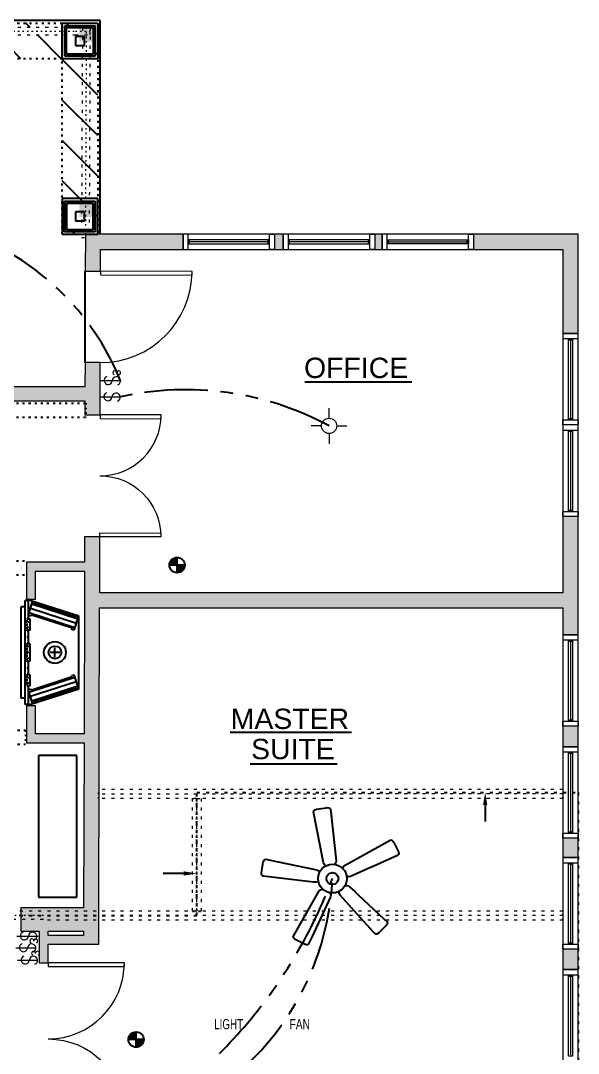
# Model space of a CAD drawing. Header units: inches. Extents: x -28708 to -16583, y 64755 to 66587.
# Drawn here: x -19537.3 to -19317.9, y 66058.1 to 66464.2 of the extents above; entities that cross this region are included whole.
import ezdxf

# ---------------------------------------------------------------- set-up
doc = ezdxf.new("R2010")
doc.units = ezdxf.units.IN
doc.header["$LTSCALE"] = 20
doc.header["$MEASUREMENT"] = 0
for name, pattern in [('Dashed Medium', [8, 2, -4, 2]), ('Dashed Small', [4, 1, -2, 1]), ('HIDDEN', [0.375, 0.25, -0.125]), ('PHANTOM', [2.5, 1.25, -0.25, 0.25, -0.25, 0.25, -0.25]), ('Solid', [0])]:
    doc.linetypes.add(name, pattern=pattern)
for name, color, linetype in [('BEAM', 1, 'HIDDEN'), ('CABINETS', 1, 'Continuous'), ('COLUMNS', 4, 'Continuous'), ('DOOR', 3, 'Continuous'), ('ELECTRICAL FIXTURES', 1, 'Continuous'), ('ELEVATION LINES', 8, 'HIDDEN'), ('FIRE PLACE & FURNACE', 40, 'Continuous'), ('HATCH', 9, 'Continuous'), ('SLAB', 5, 'Continuous'), ('TEXT', 3, 'Continuous'), ('WALL', 5, 'Continuous'), ('WINDOW', 2, 'Continuous')]:
    doc.layers.add(name, color=color, linetype=linetype)
for name, color, linetype, lineweight in [('Electrical', 1, 'Continuous', 25), ('FIXTURES_ INTERIOR', 1, 'Continuous', 5), ('SPELECTRIC', 7, 'Continuous', 0), ('SPSHAPE_OUTLINE', 7, 'Continuous', 0), ('SPSOLID', 7, 'Continuous', 0), ('SPWALL_OUTLINE', 7, 'Continuous', 0)]:
    doc.layers.add(name, color=color, linetype=linetype, lineweight=lineweight)
doc.styles.add('Arial', font='arial.ttf')
doc.styles.add('Prov Draftsman NDP', font='')
doc.styles.get('Prov Draftsman NDP').set_extended_font_data('Prov Draftsman NDP')

# ---------------------------------------------------------------- blocks, each defined once
blk = doc.blocks.new('A$C20AB7A1B')
at = {"layer": 'FIXTURES_ INTERIOR', "linetype": 'Solid'}
for p, q in [((7, 10), (7, 14)), ((4, 7), (0, 7)), ((10, 7), (14, 7)), ((7, 4), (7, 0))]:
    blk.add_line(p, q, dxfattribs=at)
blk.add_circle((7, 7), 3, dxfattribs=at)
blk = doc.blocks.new('A$C11805559')
at = {"layer": 'FIXTURES_ INTERIOR', "linetype": 'Solid'}
for p, q in [((0, 1.63), (8, 1.63)), ((8, 1.63), (8.5, 1.63))]:
    blk.add_line(p, q, dxfattribs=at)
for centre, radius, start, end in [((3.02, 1.72), 1.61, 108.6673, 356.5257), ((6.25, 1.55), 1.63, 287.9114, 177.2774)]:
    blk.add_arc(centre, radius, start, end, dxfattribs=at)
blk = doc.blocks.new('A$C65335CA6')
at = {"layer": 'FIXTURES_ INTERIOR', "linetype": 'Solid'}
for p, q in [((7.06, 4.22), (7.06, 4.6)), ((0, 1.63), (8, 1.63))]:
    blk.add_line(p, q, dxfattribs=at)
for centre, radius, start, end in [((6.3, 4.35), 0.792, 18.2098, 251.7902), ((7.81, 4.35), 0.792, 288.2098, 161.7902), ((3.02, 1.72), 1.61, 108.6673, 356.5257), ((6.25, 1.55), 1.63, 287.9114, 177.2774)]:
    blk.add_arc(centre, radius, start, end, dxfattribs=at)
blk = doc.blocks.new('A$C7F914379')
at = {"layer": 'FIXTURES_ INTERIOR', "linetype": 'Solid'}
for p, q in [((1.63, 8), (1.63, 0)), ((4.63, 1.63), (5, 1.63))]:
    blk.add_line(p, q, dxfattribs=at)
for centre, radius, start, end in [((1.72, 4.98), 1.61, 18.6673, 266.5257), ((1.55, 1.75), 1.63, 197.9114, 87.2774), ((4.75, 2.38), 0.792, 288.2098, 161.7902), ((4.75, 0.87), 0.792, 198.2098, 71.7902)]:
    blk.add_arc(centre, radius, start, end, dxfattribs=at)
blk = doc.blocks.new('A$C0F2D1F17')
at = {"layer": 'FIXTURES_ INTERIOR', "color": 1, "linetype": 'Solid'}
blk.add_line((1.63, 8), (1.63, 0), dxfattribs=at)
for centre, radius, start, end in [((1.72, 4.98), 1.61, 18.6673, 266.5257), ((1.55, 1.75), 1.63, 197.9114, 87.2774)]:
    blk.add_arc(centre, radius, start, end, dxfattribs=at)
blk = doc.blocks.new('A$C30E2037D')
at = {"layer": 'ELECTRICAL FIXTURES', "color": 1, "linetype": 'Solid'}
for p, q in [((20.55, 52.63), (20.71, 52.85)), ((20.71, 52.85), (21.04, 53.1)), ((21.04, 53.1), (21.7, 53.32)), ((21.7, 53.32), (25.47, 53.92)), ((25.47, 53.92), (25.88, 53.95)), ((25.88, 53.95), (26.51, 53.87)), ((26.51, 53.87), (26.94, 53.65)), ((26.94, 53.65), (27.05, 53.48)), ((27.05, 53.48), (27.14, 53.29)), ((27.14, 53.29), (27.24, 52.31)), ((20.5, 52.31), (20.55, 52.63)), ((24.4, 32.23), (20.5, 52.31)), ((27.24, 52.31), (29.35, 33.02)), ((32.85, 31.32), (50.56, 41.17)), ((50.56, 41.17), (50.88, 41.25)), ((50.88, 41.25), (51.32, 41.12)), ((51.32, 41.12), (51.7, 40.76)), ((51.7, 40.76), (52.06, 40.21)), ((52.06, 40.21), (53.89, 36.55)), ((0, 28.2), (0.71, 32.64)), ((0.71, 32.64), (0.87, 32.99)), ((0.87, 32.99), (1.09, 33.35)), ((1.09, 33.35), (1.42, 33.62)), ((1.42, 33.62), (1.69, 33.65)), ((1.69, 33.65), (5.9, 32.8)), ((5.9, 32.8), (21.75, 29.46)), ((29.35, 33.02), (29.19, 32.28)), ((53.51, 35.13), (43.01, 30.37)), ((53.81, 35.35), (53.51, 35.13)), ((53.92, 35.56), (53.81, 35.35)), ((53.89, 36.55), (54, 35.89)), ((54, 35.89), (53.92, 35.56)), ((22.13, 29.27), (21.75, 29.46)), ((22.13, 29.27), (22.63, 28.78)), ((22.63, 28.78), (22.8, 28.5)), ((24.68, 31.68), (24.4, 32.23)), ((25.09, 31.21), (24.68, 31.68)), ((25.35, 31.1), (25.09, 31.21)), ((29.19, 32.28), (28.76, 31.65)), ((31.92, 30.05), (32.14, 30.53)), ((32.14, 30.53), (32.36, 30.89)), ((32.36, 30.89), (32.85, 31.32)), ((42.93, 30.37), (34.98, 26.81)), ((43.01, 30.37), (42.93, 30.37)), ((0.03, 28.01), (0, 28.2)), ((0.16, 27.44), (0.03, 28.01)), ((0.36, 27.19), (0.16, 27.44)), ((0.63, 27.03), (0.36, 27.19)), ((20.5, 24.59), (0.63, 27.03)), ((21.45, 24.62), (20.5, 24.59)), ((21.92, 24.79), (21.45, 24.62)), ((22.33, 25.08), (21.92, 24.79)), ((34.16, 26.78), (33.5, 26.97)), ((34.98, 26.81), (34.16, 26.78)), ((12.68, 3.67), (22.74, 21.2)), ((22.74, 21.2), (23.17, 21.58)), ((23.17, 21.58), (24, 21.95)), ((27.05, 20.45), (27.19, 19.97)), ((30.61, 20.49), (30.68, 21.11)), ((30.63, 20.08), (30.61, 20.49)), ((32.89, 23.35), (33.61, 23.39)), ((33.61, 23.39), (34.24, 23.14)), ((34.24, 23.14), (34.62, 22.87)), ((34.62, 22.87), (36.7, 20.95)), ((36.7, 20.95), (38.2, 19.53)), ((27.14, 18.88), (19.95, 3.34)), ((27.22, 19.53), (27.14, 18.88)), ((27.19, 19.97), (27.22, 19.53)), ((30.88, 19.53), (30.63, 20.08)), ((36.62, 13.19), (30.88, 19.53)), ((38.2, 19.53), (48.29, 10.12)), ((44.05, 4.98), (36.62, 13.19)), ((48.29, 10.12), (49.41, 9.08)), ((49.43, 8.15), (49.19, 7.74)), ((49.41, 9.08), (49.54, 8.86)), ((49.57, 8.67), (49.43, 8.15)), ((49.54, 8.86), (49.57, 8.67)), ((44.76, 4.27), (44.05, 4.98)), ((45.09, 4.21), (44.76, 4.27)), ((45.36, 4.24), (45.09, 4.21)), ((46.07, 4.6), (45.36, 4.24)), ((48.18, 6.67), (46.07, 4.6)), ((49.19, 7.74), (48.18, 6.67)), ((12.49, 3.17), (12.68, 3.67)), ((12.52, 3.01), (12.49, 3.17)), ((12.73, 2.57), (12.52, 3.01)), ((13.23, 2.11), (12.73, 2.57)), ((17.13, 0.11), (13.23, 2.11)), ((17.79, 0), (17.13, 0.11)), ((18.09, 0.03), (17.79, 0)), ((18.31, 0.11), (18.09, 0.03)), ((18.53, 0.36), (18.31, 0.11)), ((19.92, 3.34), (18.53, 0.36)), ((19.95, 3.34), (19.92, 3.34))]:
    blk.add_line(p, q, dxfattribs=at)
for radius in [5.66, 2.34]:
    blk.add_circle((27.91, 26.05), radius, dxfattribs=at)
blk = doc.blocks.new('A$C333D1DB0')
at = {"layer": 'ELECTRICAL FIXTURES', "linetype": 'Solid'}
for p, q in [((3, 4.13), (0.25, 4.13)), ((3, 4.5), (0.44, 4.5)), ((0.75, 4.88), (3, 4.88)), ((3, 5.25), (1.13, 5.25)), ((1.63, 5.63), (3, 5.63)), ((3, 0), (3, 6)), ((6, 3), (0, 3)), ((0.13, 3.75), (3, 3.75)), ((3, 3.38), (0.13, 3.38)), ((5.88, 2.63), (3, 2.63)), ((3, 2.25), (5.88, 2.25)), ((5.75, 1.88), (3, 1.88)), ((5.56, 1.5), (3, 1.5)), ((5.25, 1.13), (3, 1.13)), ((3, 0.75), (4.88, 0.75)), ((4.38, 0.38), (3, 0.38))]:
    blk.add_line(p, q, dxfattribs=at)
blk.add_circle((3, 3), 3, dxfattribs=at)
blk = doc.blocks.new('A$C5BAE7CA6')
at = {"layer": 'WALL', "linetype": 'Continuous', "lineweight": 0}
for points in [[(400.12, 705.52), (406.12, 705.5), (406.14, 714), (400.15, 720)], [(400.15, 720), (406.14, 714), (438.6, 714), (438.6, 720)], [(474.6, 720), (474.6, 714), (478.01, 714), (478.01, 720)], [(514.01, 720), (514.01, 714), (516.85, 714), (516.85, 720)], [(552.85, 720), (552.85, 714), (588, 714), (594, 720)], [(594, 720), (588, 714), (588, 681), (594, 681)], [(400, 660.01), (401.53, 656.33), (405.99, 654.49), (406.02, 669.5), (400.02, 669.52)], [(399.99, 654.51), (401.53, 656.33), (400, 660.01), (366.24, 660.01), (366.24, 654.51)], [(399.97, 649.01), (405.97, 649), (405.99, 654.49), (401.53, 656.33), (399.99, 654.51)], [(594, 609), (588, 609), (588, 579.01), (589.5, 577.01), (594, 579.01)], [(399.82, 591.01), (401.53, 588.67), (405.82, 587.49), (405.85, 601), (399.85, 601.01)], [(399.82, 587.51), (401.53, 588.67), (399.82, 591.01), (377, 591.01), (380.5, 587.51)], [(377, 576.51), (380.5, 576.51), (380.5, 587.51), (377, 591.01)], [(399.79, 579.01), (404.29, 577.01), (405.79, 579.01), (405.82, 587.49), (401.53, 588.67), (399.82, 587.51)], [(399.65, 523.51), (401.36, 521.17), (405.64, 519.99), (405.78, 573.01), (404.29, 577.01), (399.79, 579.01)], [(405.79, 579.01), (404.29, 577.01), (405.78, 573.01), (588, 573.01), (589.5, 577.01), (588, 579.01)], [(594, 579.01), (589.5, 577.01), (588, 573.01), (588, 562.51), (594, 562.51)], [(377, 520.01), (380.5, 523.51), (380.5, 534.51), (377, 534.51)], [(594, 526.51), (588, 526.51), (588, 518.44), (594, 518.44)], [(399.64, 520.01), (401.36, 521.17), (399.65, 523.51), (380.5, 523.51), (377, 520.01)], [(399.48, 455.13), (400.69, 448.96), (405.46, 445.86), (405.64, 519.99), (401.36, 521.17), (399.64, 520.01)], [(594, 482.44), (588, 482.44), (588, 474.82), (594, 474.82)], [(382, 445.88), (383.17, 448.67), (382, 455.13), (374.72, 455.13), (374.72, 445.88)], [(399.46, 445.88), (400.69, 448.96), (399.48, 455.13), (382, 455.13), (383.17, 448.67), (385.5, 445.88)], [(382, 440.76), (384.62, 441.92), (385.5, 444.26), (385.5, 445.88), (383.17, 448.67), (382, 445.88)], [(399.45, 444.26), (405.44, 440.76), (405.46, 445.86), (400.69, 448.96), (399.46, 445.88)], [(405.44, 440.76), (399.45, 444.26), (385.5, 444.26), (384.62, 441.92), (385.5, 440.76)], [(382, 433.51), (385.5, 433.51), (385.5, 440.76), (384.62, 441.92), (382, 440.76)], [(594, 438.82), (588, 438.82), (588, 430.76), (594, 430.76)]]:
    blk.add_hatch(color=9, dxfattribs=at).paths.add_polyline_path(points, flags=0)
at = {"layer": 'BEAM', "color": 9, "linetype": 'Dashed Small', "ltscale": 0.04}
for p, q in [((178.99, 803), (405.01, 803)), ((405.01, 803), (405.01, 720)), ((391.01, 789), (192.72, 789)), ((391.01, 720), (391.01, 789)), ((188.25, 653.58), (400.44, 653.58)), ((188.25, 648.08), (400.44, 648.08)), ((188.25, 591.58), (376.5, 591.58)), ((188.25, 586.08), (376.5, 586.08)), ((188.72, 524.96), (376.5, 524.96)), ((188.72, 519.46), (376.5, 519.46)), ((444.03, 453.76), (444.03, 498.08)), ((442.28, 453.76), (445.78, 453.76))]:
    blk.add_line(p, q, dxfattribs=at)
at = {"layer": 'CABINETS', "color": 9, "linetype": 'Solid'}
for p, q in [((396.76, 515.01), (381.76, 515.01)), ((381.76, 515.01), (381.76, 459.23)), ((396.76, 459.23), (396.76, 515.01)), ((381.76, 459.23), (396.76, 459.23))]:
    blk.add_line(p, q, dxfattribs=at)
at = {"layer": 'COLUMNS', "color": 9, "linetype": 'ByBlock', "lineweight": -2}
for p, q in [((391.01, 803), (405.01, 803)), ((391.01, 789), (391.01, 803)), ((392.02, 802.01), (404.02, 802.01)), ((392.02, 790.01), (392.02, 802.01)), ((392.76, 801.25), (403.27, 801.25)), ((392.76, 790.76), (392.76, 801.25)), ((403.27, 801.25), (403.27, 790.76)), ((404.02, 802.01), (404.02, 790.01)), ((405.01, 803), (405.01, 789)), ((399.77, 797.76), (396.26, 797.76)), ((396.26, 797.76), (396.26, 794.26)), ((399.77, 794.26), (399.77, 797.76)), ((396.26, 794.26), (399.77, 794.26)), ((405.01, 789), (391.01, 789)), ((404.02, 790.01), (392.02, 790.01)), ((403.27, 790.76), (392.76, 790.76)), ((405.01, 734), (391.01, 734)), ((391.01, 734), (391.01, 720)), ((392, 733.01), (404, 733.01)), ((392, 721.01), (392, 733.01)), ((392.02, 733.01), (404.02, 733.01)), ((392.02, 721.01), (392.02, 733.01)), ((403.25, 732.26), (392.75, 732.26)), ((392.75, 732.26), (392.75, 721.76)), ((392.76, 732.25), (403.27, 732.25)), ((392.76, 721.76), (392.76, 732.25)), ((403.25, 721.76), (403.25, 732.26)), ((403.27, 732.25), (403.27, 721.76)), ((404, 733.01), (404, 721.01)), ((404.02, 733.01), (404.02, 721.01)), ((405.01, 720), (405.01, 734)), ((399.77, 728.76), (396.26, 728.76)), ((396.26, 728.76), (396.26, 725.26)), ((399.77, 725.26), (399.77, 728.76)), ((396.26, 725.26), (399.77, 725.26)), ((391.01, 720), (405.01, 720)), ((404, 721.01), (392, 721.01)), ((404.02, 721.01), (392.02, 721.01)), ((392.75, 721.76), (403.25, 721.76)), ((403.27, 721.76), (392.76, 721.76))]:
    blk.add_line(p, q, dxfattribs=at)
at = {"layer": 'DOOR', "color": 9, "linetype": 'ByBlock', "lineweight": -2}
blk.add_line((400.02, 669.52), (400.12, 705.52), dxfattribs=at)
at = {"layer": 'DOOR', "color": 9, "linetype": 'Continuous', "lineweight": 0}
for points in [[(406.12, 705.5), (406.11, 704), (442.11, 703.91), (442.12, 705.41)], [(405.97, 649), (405.97, 647.5), (429.97, 647.44), (429.97, 648.94)], [(405.85, 601), (405.85, 602.5), (429.85, 602.44), (429.85, 600.94)], [(385.5, 433.51), (385.5, 432.01), (415.5, 432.01), (415.5, 433.51)]]:
    blk.add_lwpolyline(points, close=True, dxfattribs=at)
for centre, radius, start, end in [((406.12, 705.5), 36, 269.8543, 359.8543), ((405.97, 649), 24, 269.8543, 359.8543), ((385.5, 433.51), 30, 270, 0)]:
    blk.add_arc(centre, radius, start, end, dxfattribs=at)
at = {"layer": 'DOOR', "color": 9, "linetype": 'Continuous', "lineweight": 0, "extrusion": (0, 0, -1)}
for centre, radius, start, end in [((-405.85, 601), 24, 90.1457, 180.1457), ((-385.5, 373.51), 30, 90, 180)]:
    blk.add_arc(centre, radius, start, end, dxfattribs=at)
at = {"layer": 'FIRE PLACE & FURNACE', "color": 9, "linetype": 'Solid'}
for p, q in [((374.86, 537.57), (374.86, 573.44)), ((374.87, 573.44), (374.89, 573.48)), ((374.87, 537.57), (374.87, 573.44)), ((374.89, 573.48), (374.91, 573.5)), ((374.91, 573.5), (374.94, 573.51)), ((376.49, 573.51), (374.94, 573.51)), ((376.5, 535.01), (376.5, 576.01)), ((378.3, 576.01), (376.5, 576.01)), ((377.78, 575.35), (377.12, 576.01)), ((377.67, 570.1), (379.4, 575.43)), ((377.78, 568.81), (377.78, 575.35)), ((397.55, 569.75), (378.3, 576.01)), ((396.61, 566.92), (378.54, 572.79)), ((397.16, 568.6), (379.09, 574.47)), ((380.35, 575.12), (379.4, 575.43)), ((380.19, 574.65), (380.35, 575.12)), ((396.36, 569.39), (380.19, 574.65)), ((377.78, 568.81), (377.28, 568.81)), ((377.28, 568.56), (377.28, 568.81)), ((378.62, 569.79), (377.67, 570.1)), ((396.05, 565.19), (377.98, 571.06)), ((378.62, 569.79), (378.77, 570.27)), ((394.94, 565.02), (378.77, 570.27)), ((395.74, 564.23), (397.47, 569.56)), ((396.36, 569.39), (396.52, 569.87)), ((397.47, 569.56), (396.52, 569.87)), ((397.55, 541.26), (397.55, 569.75)), ((377.33, 568.24), (377.23, 568.24)), ((377.23, 567.24), (377.23, 568.24)), ((377.33, 567.24), (377.23, 567.24)), ((377.23, 565.92), (377.23, 566.92)), ((377.33, 566.92), (377.23, 566.92)), ((377.33, 565.92), (377.23, 565.92)), ((377.33, 565.61), (377.23, 565.61)), ((377.23, 564.61), (377.23, 565.61)), ((377.33, 564.61), (377.23, 564.61)), ((378.4, 568.56), (377.28, 568.56)), ((377.33, 567.24), (377.33, 568.24)), ((377.33, 565.92), (377.33, 566.92)), ((377.33, 564.61), (377.33, 565.61)), ((378.4, 564.29), (378.4, 568.56)), ((394.79, 564.54), (394.94, 565.02)), ((378.4, 564.29), (377.28, 564.29)), ((377.28, 564.04), (377.28, 564.29)), ((377.78, 564.04), (377.28, 564.04)), ((377.78, 559.21), (377.78, 564.04)), ((395.74, 564.23), (394.79, 564.54)), ((377.33, 558.64), (377.23, 558.64)), ((377.23, 557.64), (377.23, 558.64)), ((377.33, 557.64), (377.23, 557.64)), ((377.23, 556.32), (377.23, 557.32)), ((377.33, 557.32), (377.23, 557.32)), ((377.78, 559.21), (377.28, 559.21)), ((377.28, 558.96), (377.28, 559.21)), ((378.4, 558.96), (377.28, 558.96)), ((377.33, 557.64), (377.33, 558.64)), ((377.33, 556.32), (377.33, 557.32)), ((378.4, 552.05), (378.4, 558.96)), ((388.18, 553.63), (388.18, 557.38)), ((377.33, 556.32), (377.23, 556.32)), ((377.33, 556.01), (377.23, 556.01)), ((377.23, 555.01), (377.23, 556.01)), ((377.33, 555.01), (377.23, 555.01)), ((377.33, 554.69), (377.23, 554.69)), ((377.23, 553.69), (377.23, 554.69)), ((377.33, 553.69), (377.23, 553.69)), ((377.33, 553.37), (377.23, 553.37)), ((377.23, 552.37), (377.23, 553.37)), ((377.33, 552.37), (377.23, 552.37)), ((377.33, 555.01), (377.33, 556.01)), ((377.33, 553.69), (377.33, 554.69)), ((377.33, 552.37), (377.33, 553.37)), ((390.05, 555.51), (386.3, 555.51)), ((378.4, 552.05), (377.28, 552.05)), ((377.28, 551.8), (377.28, 552.05)), ((377.78, 551.8), (377.28, 551.8)), ((377.78, 546.97), (377.78, 551.8)), ((377.23, 545.41), (377.23, 546.41)), ((377.33, 546.41), (377.23, 546.41)), ((377.33, 545.41), (377.23, 545.41)), ((377.23, 544.09), (377.23, 545.09)), ((377.33, 545.09), (377.23, 545.09)), ((377.78, 546.97), (377.28, 546.97)), ((377.28, 546.72), (377.28, 546.97)), ((378.4, 546.72), (377.28, 546.72)), ((377.33, 545.41), (377.33, 546.41)), ((377.33, 544.09), (377.33, 545.09)), ((377.98, 539.95), (396.05, 545.82)), ((378.4, 542.45), (378.4, 546.72)), ((378.77, 540.74), (394.94, 546)), ((394.79, 546.47), (395.74, 546.78)), ((394.94, 546), (394.79, 546.47)), ((397.47, 541.45), (395.74, 546.78)), ((377.33, 544.09), (377.23, 544.09)), ((377.23, 542.77), (377.23, 543.77)), ((377.33, 543.77), (377.23, 543.77)), ((377.33, 542.77), (377.23, 542.77)), ((377.28, 542.2), (377.28, 542.45)), ((378.4, 542.45), (377.28, 542.45)), ((377.78, 542.2), (377.28, 542.2)), ((377.33, 542.77), (377.33, 543.77)), ((377.67, 540.91), (378.62, 541.22)), ((379.4, 535.58), (377.67, 540.91)), ((377.78, 535.66), (377.78, 542.2)), ((378.3, 535.01), (397.55, 541.26)), ((378.52, 538.27), (396.59, 544.14)), ((378.77, 540.74), (378.62, 541.22)), ((379.09, 536.54), (397.16, 542.41)), ((380.19, 536.36), (396.36, 541.62)), ((396.52, 541.14), (396.36, 541.62)), ((396.52, 541.14), (397.47, 541.45)), ((374.89, 537.54), (374.87, 537.57)), ((374.91, 537.51), (374.89, 537.54)), ((374.94, 537.51), (374.91, 537.51)), ((376.49, 537.51), (374.94, 537.51)), ((380.35, 535.89), (380.19, 536.36)), ((378.3, 535.01), (376.5, 535.01)), ((377.12, 535.01), (377.78, 535.66)), ((379.4, 535.58), (380.35, 535.89))]:
    blk.add_line(p, q, dxfattribs=at)
for centre, radius in [((378.03, 567.48), 0.101), ((378.03, 565.37), 0.101), ((377.44, 561.62), 0.101), ((378.03, 557.88), 0.101), ((388.18, 555.51), 4.31), ((388.18, 555.51), 2.5), ((378.03, 555.57), 0.101), ((378.03, 553.25), 0.101), ((377.44, 549.39), 0.101), ((378.03, 545.64), 0.101), ((378.03, 543.53), 0.101)]:
    blk.add_circle(centre, radius, dxfattribs=at)
at = {"layer": 'HATCH', "color": 9, "linetype": 'ByBlock', "lineweight": -2}
for p, q in [((378.32, 801.38), (376.7, 803)), ((393.61, 802.01), (392.61, 803)), ((374.79, 789), (365.41, 798.38)), ((390.7, 789), (381.32, 798.38)), ((405.01, 774.69), (391.01, 788.69)), ((405.01, 790.6), (404.02, 791.59)), ((405.01, 758.78), (391.01, 772.78)), ((405.01, 742.87), (391.01, 756.87)), ((398.97, 733.01), (391.01, 740.96)), ((405.01, 726.96), (404.02, 727.95)), ((392, 724.06), (391.01, 725.05)), ((396.06, 720), (395.06, 721.01))]:
    blk.add_line(p, q, dxfattribs=at)
at = {"layer": 'HATCH', "color": 9, "linetype": 'Solid'}
for points in [[(403.26, 795.75), (403.26, 801.25), (397.76, 795.75), (397.76, 801.25)], [(403.26, 726.75), (403.26, 732.25), (397.76, 726.75), (397.76, 732.25)], [(433.2, 714.51), (438.7, 714.51), (433.2, 720.01), (438.7, 720.01)], [(433.47, 714.5), (438.97, 714.5), (433.47, 720), (438.97, 720)], [(552.98, 714.51), (558.48, 714.51), (552.98, 720.01), (558.48, 720.01)], [(553.25, 714.5), (558.75, 714.5), (553.25, 720), (558.75, 720)], [(588.53, 682.38), (594.03, 682.38), (588.53, 687.88), (594.03, 687.88)], [(588.53, 681.82), (594.03, 681.82), (588.53, 687.32), (594.03, 687.32)], [(588.53, 602.99), (594.03, 602.99), (588.53, 608.49), (594.03, 608.49)], [(588.53, 602.07), (594.03, 602.07), (588.53, 607.57), (594.03, 607.57)], [(588.56, 518.76), (594.06, 518.76), (588.56, 524.26), (594.06, 524.26)], [(588.56, 518.75), (594.06, 518.75), (588.56, 524.25), (594.06, 524.25)], [(588.56, 475.76), (594.06, 475.76), (588.56, 481.26), (594.06, 481.26)], [(588.56, 475.75), (594.06, 475.75), (588.56, 481.25), (594.06, 481.25)], [(588.56, 432.88), (594.06, 432.88), (588.56, 438.38), (594.06, 438.38)], [(588.56, 432.88), (594.06, 432.88), (588.56, 438.38), (594.06, 438.38)]]:
    blk.add_solid(points, dxfattribs=at)
at = {"layer": 'SLAB', "color": 9, "linetype": 'Solid'}
for p, q in [((406.01, 804), (178.01, 804)), ((406.01, 720), (406.01, 804))]:
    blk.add_line(p, q, dxfattribs=at)
at = {"layer": 'SPELECTRIC', "color": 9, "linetype": 'ByBlock', "lineweight": -2}
for points, start_tangent, end_tangent in [([(557.42, 495.5), (557.42, 488.99)], (0, -1), (0, -1)), ([(438.83, 468.6), (430.72, 468.6)], (-1, 0), (-1, 0))]:
    blk.add_spline(points, degree=3, dxfattribs=dict(at, start_tangent=start_tangent, end_tangent=end_tangent))
for points in [[(556.58, 495.5), (557.42, 500.5), (558.25, 495.5)], [(438.83, 469.43), (443.83, 468.6), (438.83, 467.76)]]:
    blk.add_solid(points, dxfattribs=at)
at = {"layer": 'SPSHAPE_OUTLINE', "color": 9, "linetype": 'Dashed Small'}
blk.add_line((405.01, 720), (391.01, 720), dxfattribs=at)
at = {"layer": 'SPSOLID', "color": 9, "linetype": 'Solid'}
for p, q in [((391.01, 803), (391.01, 789)), ((405.01, 803), (391.01, 803)), ((391.01, 803), (391.01, 789)), ((405.01, 803), (391.01, 803)), ((405.01, 789), (405.01, 803)), ((405.01, 789), (405.01, 803)), ((391.01, 789), (405.01, 789)), ((391.01, 789), (405.01, 789)), ((391.01, 734), (391.01, 720)), ((405.01, 734), (391.01, 734)), ((391.01, 734), (391.01, 720)), ((405.01, 734), (391.01, 734)), ((405.01, 720), (405.01, 734)), ((405.01, 720), (405.01, 734)), ((391.01, 720), (405.01, 720)), ((391.01, 720), (405.01, 720))]:
    blk.add_line(p, q, dxfattribs=at)
at = {"layer": 'SPWALL_OUTLINE', "color": 9, "linetype": 'Dashed Medium', "ltscale": 0.03}
for p, q in [((334, 801.38), (396.25, 801.38)), ((396.25, 801.38), (402.01, 801.38)), ((399.01, 801.39), (398.64, 718.75)), ((399.01, 801.39), (402.01, 801.37)), ((402.01, 801.37), (401.64, 718.74)), ((402.01, 798.38), (402.01, 801.38)), ((334, 798.38), (396.25, 798.38)), ((396.25, 798.38), (402.01, 798.38)), ((398.64, 718.75), (401.64, 718.74)), ((400.14, 718.74), (400.15, 718.74)), ((588, 501.63), (405.34, 501.56)), ((588, 499.88), (405.34, 499.81)), ((588, 498.13), (405.34, 498.06)), ((442.28, 453.76), (442.28, 498.08)), ((444.03, 498.08), (445.78, 498.08)), ((444.03, 453.76), (444.03, 498.08)), ((445.78, 453.76), (445.78, 498.08)), ((588, 452.01), (6.41, 452.01)), ((588, 453.76), (188.25, 453.76)), ((383.64, 450.51), (6.41, 450.51)), ((588, 450.26), (383.75, 450.26))]:
    blk.add_line(p, q, dxfattribs=at)
at = {"layer": 'SPWALL_OUTLINE', "color": 9, "linetype": 'Dashed Small', "ltscale": 0.03}
for p, q in [((400.51, 801.38), (400.14, 718.74)), ((400.52, 801.38), (400.15, 718.74)), ((400.51, 801.38), (400.52, 801.38)), ((334, 799.89), (396.25, 799.89)), ((334, 799.88), (396.25, 799.88)), ((396.25, 799.89), (402.01, 799.89)), ((396.25, 799.88), (402.01, 799.88)), ((402.01, 799.88), (402.01, 799.89)), ((400.44, 653.58), (400.44, 648.08)), ((376.5, 524.96), (376.5, 519.46)), ((405.34, 499.81), (405.34, 501.56)), ((405.34, 498.06), (405.34, 499.81)), ((588, 499.88), (588, 501.63)), ((588, 498.13), (588, 499.88)), ((442.28, 498.08), (444.03, 498.08)), ((383.75, 452.01), (6.41, 452.01)), ((588, 452.01), (588, 453.76)), ((588, 450.26), (588, 452.01))]:
    blk.add_line(p, q, dxfattribs=at)
at = {"layer": 'WALL', "color": 9, "linetype": 'Continuous', "lineweight": 0}
for p, q in [((400.15, 720), (400.12, 705.52)), ((438.6, 720), (400.15, 720)), ((438.6, 714), (438.6, 720)), ((474.6, 720), (438.6, 720)), ((474.6, 720), (474.6, 714)), ((478.01, 720), (474.6, 720)), ((478.01, 714), (478.01, 720)), ((514.01, 720), (478.01, 720)), ((514.01, 720), (514.01, 714)), ((516.85, 720), (514.01, 720)), ((516.85, 714), (516.85, 720)), ((552.85, 720), (516.85, 720)), ((552.85, 720), (552.85, 714)), ((594, 720), (552.85, 720)), ((594, 681), (594, 720)), ((406.12, 705.5), (406.14, 714)), ((406.14, 714), (438.6, 714)), ((438.6, 714), (474.6, 714)), ((474.6, 714), (478.01, 714)), ((478.01, 714), (514.01, 714)), ((514.01, 714), (516.85, 714)), ((516.85, 714), (552.85, 714)), ((552.85, 714), (588, 714)), ((588, 714), (588, 681)), ((400.12, 705.52), (406.12, 705.5)), ((588, 681), (594, 681)), ((588, 681), (588, 609)), ((594, 609), (594, 681)), ((400.02, 669.52), (400, 660.01)), ((406.02, 669.5), (400.02, 669.52)), ((405.99, 654.49), (406.02, 669.5)), ((400, 660.01), (366.24, 660.01)), ((366.24, 654.51), (399.99, 654.51)), ((399.99, 654.51), (399.97, 649.01)), ((405.97, 649), (405.99, 654.49)), ((399.97, 649.01), (405.97, 649)), ((594, 609), (588, 609)), ((588, 609), (588, 579.01)), ((594, 579.01), (594, 609)), ((399.85, 601.01), (399.82, 591.01)), ((405.85, 601), (399.85, 601.01)), ((405.82, 587.49), (405.85, 601)), ((399.82, 591.01), (377, 591.01)), ((377, 591.01), (377, 576.51)), ((380.5, 587.51), (399.82, 587.51)), ((380.5, 576.51), (380.5, 587.51)), ((399.82, 587.51), (399.79, 579.01)), ((405.79, 579.01), (405.82, 587.49)), ((399.79, 579.01), (399.65, 523.51)), ((588, 579.01), (405.79, 579.01)), ((594, 562.51), (594, 579.01)), ((377, 576.51), (380.5, 576.51)), ((405.64, 519.99), (405.78, 573.01)), ((405.78, 573.01), (588, 573.01)), ((588, 573.01), (588, 562.51)), ((588, 562.51), (594, 562.51)), ((588, 562.51), (588, 526.51)), ((594, 526.51), (594, 562.51)), ((380.5, 534.51), (377, 534.51)), ((377, 534.51), (377, 520.01)), ((380.5, 523.51), (380.5, 534.51)), ((594, 526.51), (588, 526.51)), ((588, 526.51), (588, 518.44)), ((594, 518.44), (594, 526.51)), ((377, 520.01), (399.64, 520.01)), ((399.65, 523.51), (380.5, 523.51)), ((399.64, 520.01), (399.48, 455.13)), ((405.46, 445.86), (405.64, 519.99)), ((588, 518.44), (594, 518.44)), ((588, 518.44), (588, 482.44)), ((594, 482.44), (594, 518.44)), ((594, 482.44), (588, 482.44)), ((588, 482.44), (588, 474.82)), ((594, 474.82), (594, 482.44)), ((588, 474.82), (594, 474.82)), ((588, 474.82), (588, 438.82)), ((594, 438.82), (594, 474.82)), ((382, 455.13), (374.72, 455.13)), ((374.72, 455.13), (374.72, 445.88)), ((399.48, 455.13), (382, 455.13)), ((374.72, 445.88), (382, 445.88)), ((382, 445.88), (382, 440.76)), ((385.5, 444.26), (385.5, 445.88)), ((385.5, 445.88), (399.46, 445.88)), ((399.45, 444.26), (385.5, 444.26)), ((399.46, 445.88), (399.45, 444.26)), ((405.44, 440.76), (405.46, 445.86)), ((382, 440.76), (382, 433.51)), ((385.5, 433.51), (385.5, 440.76)), ((385.5, 440.76), (405.44, 440.76)), ((594, 438.82), (588, 438.82)), ((588, 438.82), (588, 430.76)), ((594, 430.76), (594, 438.82)), ((382, 433.51), (385.5, 433.51)), ((588, 430.76), (594, 430.76)), ((588, 430.76), (588, 394.76)), ((594, 394.76), (594, 430.76))]:
    blk.add_line(p, q, dxfattribs=at)
at = {"layer": 'WALL', "color": 9, "linetype": 'Dashed Medium', "ltscale": 0.03}
for p, q in [((444.02, 452), (444.02, 500.5)), ((444.02, 500.5), (594.02, 500.5)), ((594.02, 500.5), (594.02, 120)), ((0.02, 452), (444.02, 452))]:
    blk.add_line(p, q, dxfattribs=at)
at = {"layer": 'WINDOW', "color": 9, "linetype": 'Continuous', "lineweight": 0}
for p, q in [((441.1, 716.25), (441.1, 717.75)), ((472.1, 717), (441.1, 717)), ((472.1, 716.25), (472.1, 717.75)), ((480.51, 716.25), (480.51, 717.75)), ((511.51, 717), (480.51, 717)), ((511.51, 716.25), (511.51, 717.75)), ((519.35, 716.25), (519.35, 717.75)), ((519.35, 717), (550.35, 717)), ((550.35, 716.25), (550.35, 717.75)), ((590.25, 678.5), (591.75, 678.5)), ((591, 678.5), (591, 647.5)), ((590.25, 647.5), (591.75, 647.5)), ((590.25, 642.5), (591.75, 642.5)), ((591, 642.5), (591, 611.5)), ((590.25, 611.5), (591.75, 611.5)), ((590.25, 560.01), (591.75, 560.01)), ((591, 560.01), (591, 529.01)), ((590.25, 529.01), (591.75, 529.01)), ((590.25, 515.94), (591.75, 515.94)), ((591, 515.94), (591, 484.94)), ((590.25, 484.94), (591.75, 484.94)), ((590.25, 472.32), (591.75, 472.32)), ((591, 472.32), (591, 441.32)), ((590.25, 441.32), (591.75, 441.32)), ((590.25, 428.26), (591.75, 428.26)), ((591, 428.26), (591, 397.26))]:
    blk.add_line(p, q, dxfattribs=at)
for points in [[(440.6, 720), (438.6, 720), (438.6, 714), (440.6, 714)], [(472.6, 720), (474.6, 720), (474.6, 714), (472.6, 714)], [(480.01, 720), (478.01, 720), (478.01, 714), (480.01, 714)], [(512.01, 720), (514.01, 720), (514.01, 714), (512.01, 714)], [(518.85, 720), (516.85, 720), (516.85, 714), (518.85, 714)], [(550.85, 720), (552.85, 720), (552.85, 714), (550.85, 714)], [(472.6, 716.25), (472.6, 717.75), (440.6, 717.75), (440.6, 716.25)], [(512.01, 716.25), (512.01, 717.75), (480.01, 717.75), (480.01, 716.25)], [(518.85, 716.25), (518.85, 717.75), (550.85, 717.75), (550.85, 716.25)], [(594, 679), (594, 681), (588, 681), (588, 679)], [(590.25, 679), (591.75, 679), (591.75, 647), (590.25, 647)], [(594, 647), (594, 645), (588, 645), (588, 647)], [(594, 643), (594, 645), (588, 645), (588, 643)], [(590.25, 643), (591.75, 643), (591.75, 611), (590.25, 611)], [(594, 611), (594, 609), (588, 609), (588, 611)], [(594, 560.51), (594, 562.51), (588, 562.51), (588, 560.51)], [(590.25, 560.51), (591.75, 560.51), (591.75, 528.51), (590.25, 528.51)], [(594, 528.51), (594, 526.51), (588, 526.51), (588, 528.51)], [(594, 516.44), (594, 518.44), (588, 518.44), (588, 516.44)], [(590.25, 516.44), (591.75, 516.44), (591.75, 484.44), (590.25, 484.44)], [(594, 484.44), (594, 482.44), (588, 482.44), (588, 484.44)], [(594, 472.82), (594, 474.82), (588, 474.82), (588, 472.82)], [(590.25, 472.82), (591.75, 472.82), (591.75, 440.82), (590.25, 440.82)], [(594, 440.82), (594, 438.82), (588, 438.82), (588, 440.82)], [(594, 428.76), (594, 430.76), (588, 430.76), (588, 428.76)], [(590.25, 428.76), (591.75, 428.76), (591.75, 396.76), (590.25, 396.76)]]:
    blk.add_lwpolyline(points, close=True, dxfattribs=at)

msp = doc.modelspace()

# ---------------------------------------------------------------- linework, layer by layer
at = {"layer": 'Electrical', "linetype": 'PHANTOM'}
for centre, radius, start, end in [((-19593.8417, 66283.61), 103.4926, 22.103603, 103.544872), ((-19472.1668, 66200.909), 118.1636, 61.581555, 102.605976), ((-19595.3628, 66194.9199), 193.1593, 300.050614, 339.348572), ((-19522.0303, 66131.84), 107.5333, 284.483905, 357.311549)]:
    msp.add_arc(centre, radius, start, end, dxfattribs=at)
at = {"layer": 'TEXT', "color": 9, "linetype": 'Solid'}
for p, q in [((-19425.4608, 66322.1977), (-19383.3968, 66322.1977)), ((-19454.8749, 66184.395), (-19407.1018, 66184.395)), ((-19446.9269, 66171.9152), (-19412.712, 66171.9152))]:
    msp.add_line(p, q, dxfattribs=at)

# ---------------------------------------------------------------- block references
at = {"layer": 'ELECTRICAL FIXTURES', "linetype": 'ByBlock', "lineweight": -2, "rotation": 90}
for name, p in [('A$C7F914379', (-19497.839, 66321.0047)), ('A$C0F2D1F17', (-19497.9554, 66314.5991))]:
    msp.add_blockref(name, p, dxfattribs=at)
at = {"layer": 'ELECTRICAL FIXTURES', "linetype": 'ByBlock', "lineweight": -2}
for name, p in [('A$C20AB7A1B', (-19422.9319, 66297.8333)), ('A$C333D1DB0', (-19478.7367, 66247.0992)), ('A$C30E2037D', (-19442.5227, 66100.7455)), ('A$C65335CA6', (-19539.1368, 66097.9381)), ('A$C11805559', (-19538.8018, 66102.5368)), ('A$C65335CA6', (-19538.4554, 66093.0988)), ('A$C333D1DB0', (-19494.8652, 66060.4808))]:
    msp.add_blockref(name, p, dxfattribs=at)
at = {"layer": 'ELEVATION LINES', "color": 6, "linetype": 'ByBlock', "lineweight": -2}
msp.add_blockref('A$C5BAE7CA6', (-19911.9555, 65660.2192), dxfattribs=at)

# ---------------------------------------------------------------- texts
at = {"layer": 'ELECTRICAL FIXTURES', "linetype": 'Dashed Medium', "style": 'Prov Draftsman NDP'}
for s, width, p in [('LIGHT', 0.724161, (-19461.1344, 66067.5524)), ('FAN', 0.746383, (-19431.4562, 66067.5524))]:
    msp.add_text(s, height=4, rotation=360, dxfattribs=dict(at, width=width)).set_placement(p)
at = {"layer": 'TEXT', "color": 9, "linetype": 'Solid', "style": 'Arial'}
msp.add_text('OFFICE', height=8, dxfattribs=at).set_placement((-19425.7905, 66323.6624))
for s, p in [('MASTER', (-19454.6214, 66185.6362)), ('SUITE', (-19446.6078, 66173.7509))]:
    msp.add_text(s, height=8, rotation=360, dxfattribs=at).set_placement(p)

doc.saveas('drawing.dxf')
